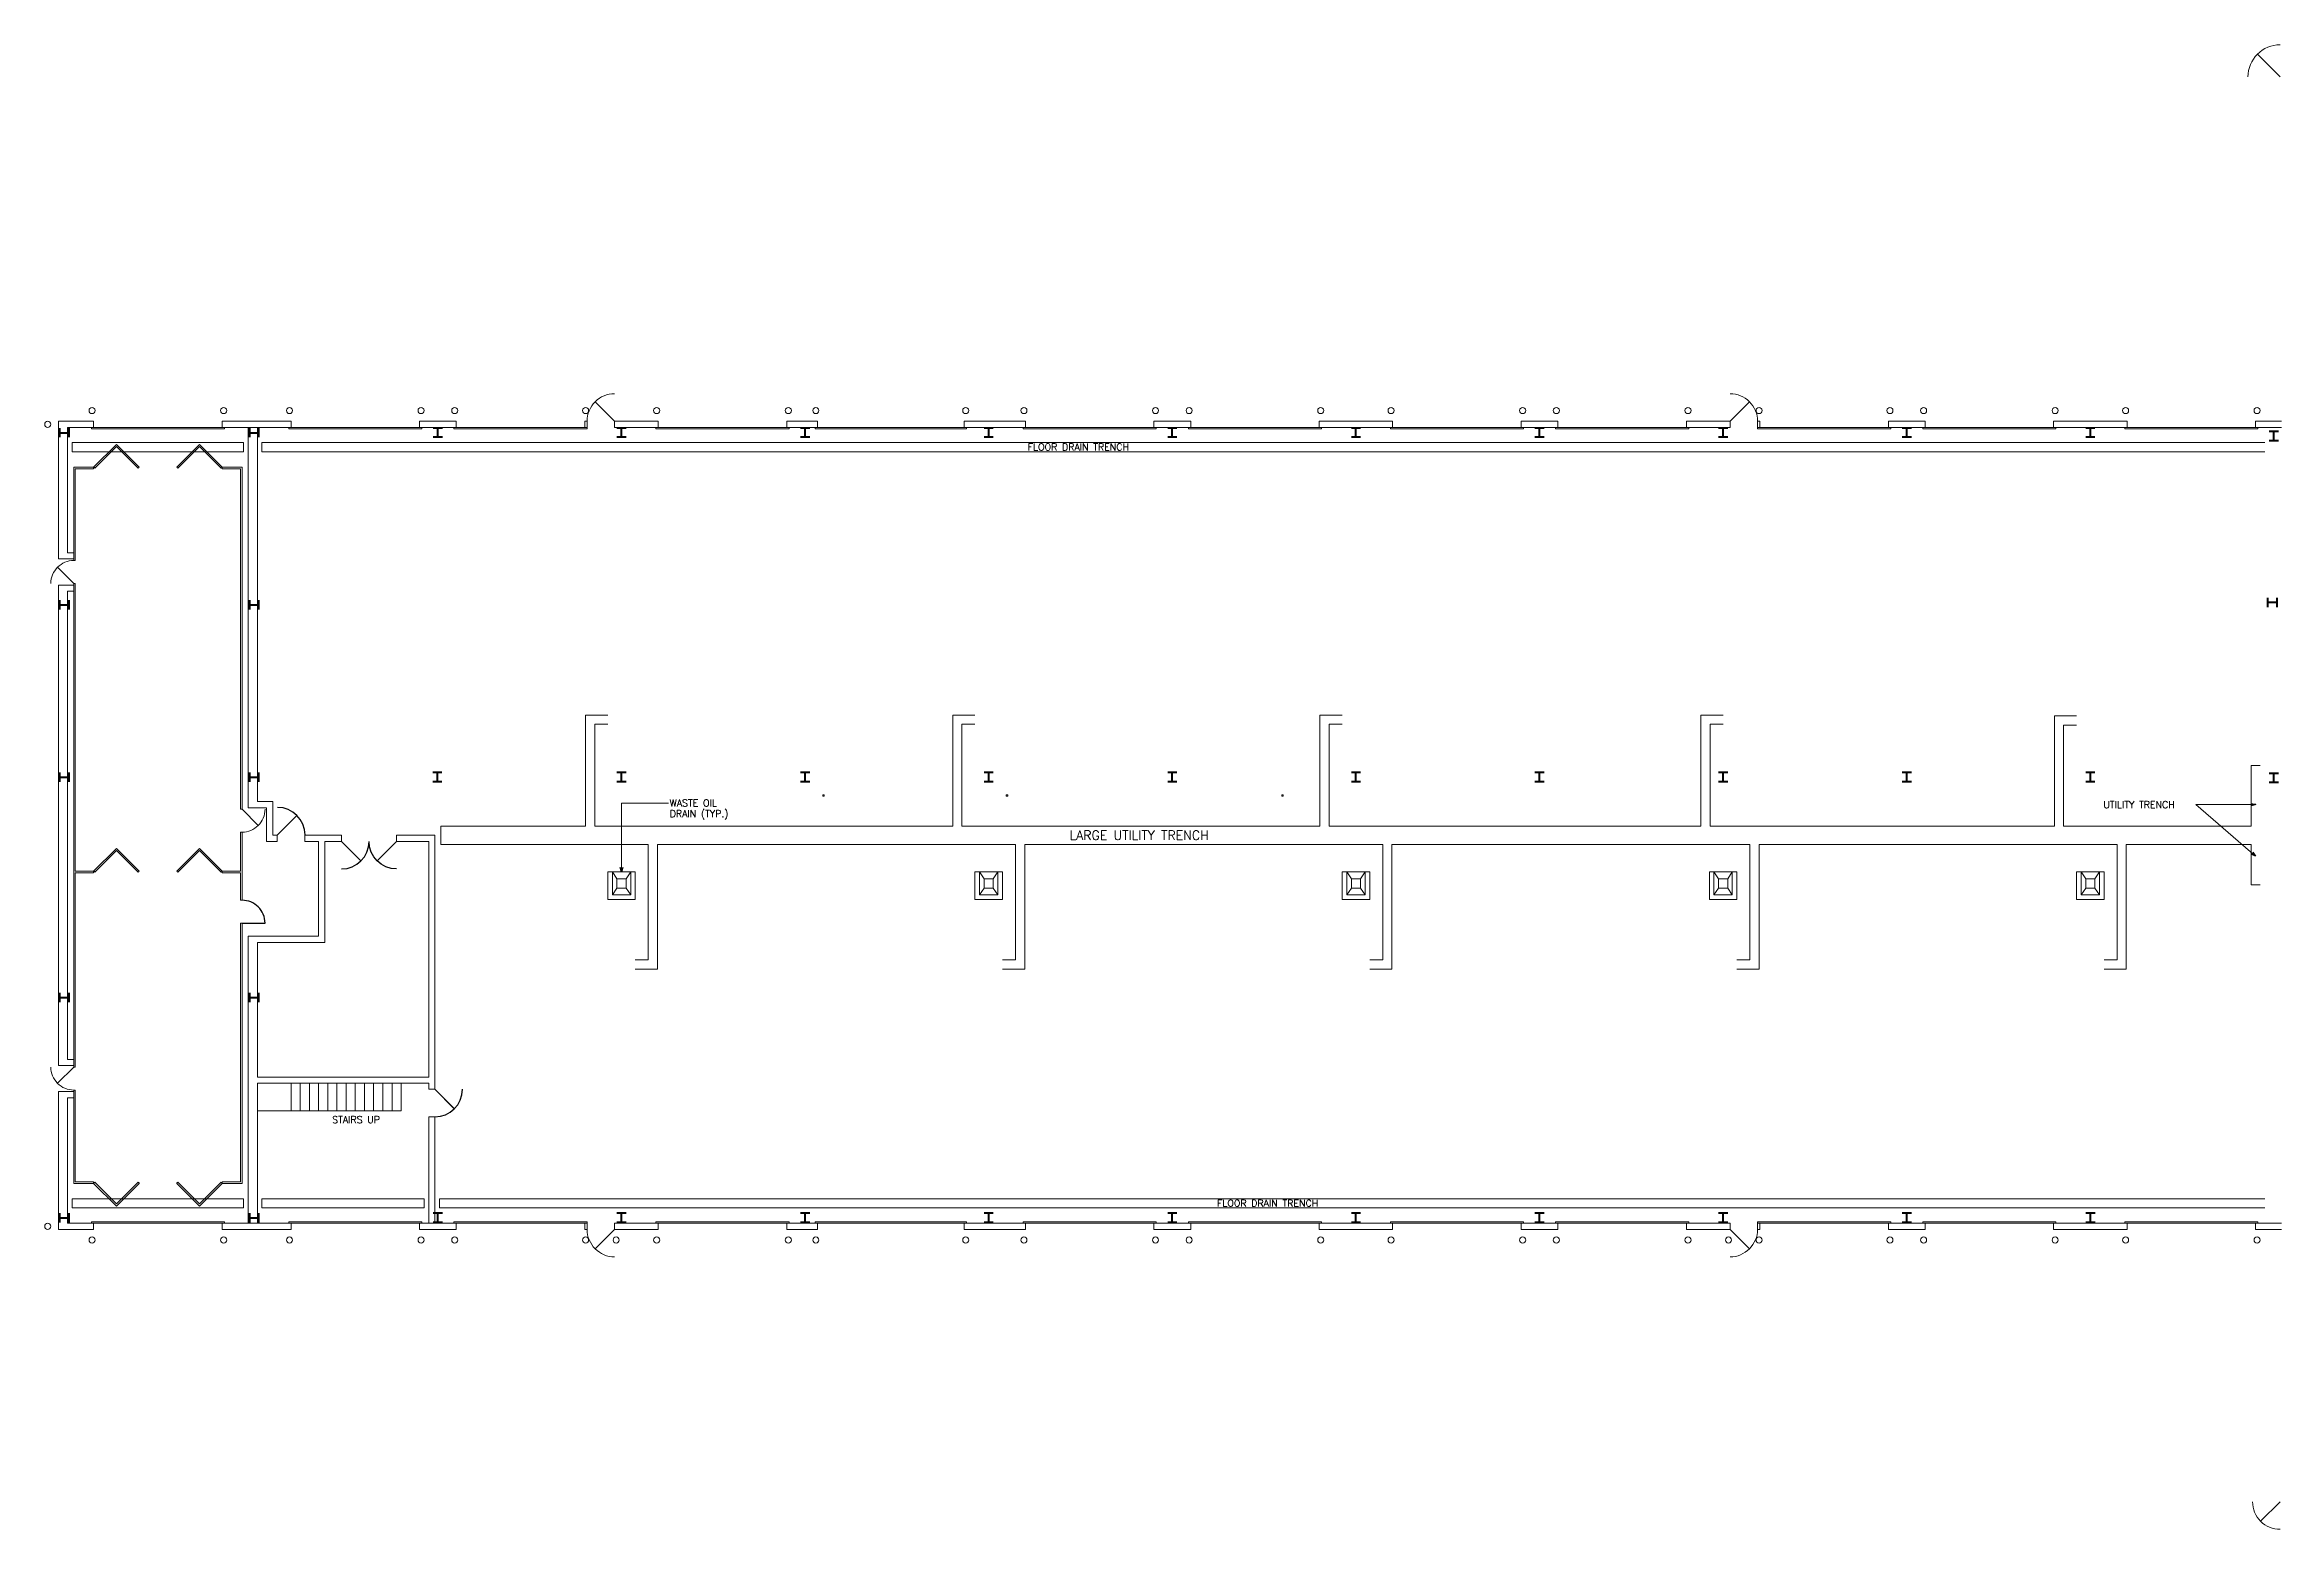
# Model space of a CAD drawing. Header units: inches. Extents: x -27 to 7514, y -484 to 2591.
# Drawn here: x -27 to 2894, y 591 to 2531 of the extents above; entities that cross this region are included whole.
import ezdxf
from ezdxf.enums import TextEntityAlignment as Align

# ---------------------------------------------------------------- set-up
doc = ezdxf.new("R2010")
doc.units = ezdxf.units.IN
doc.header["$MEASUREMENT"] = 0
for name, color, linetype, lineweight in [('A-Col', 6, 'Continuous', 40), ('A-Ext-Wall', 70, 'Continuous', 20), ('A-VertP', 12, 'Continuous', 20), ('I-CWall', 110, 'Continuous', 20), ('I-Dor', 210, 'Continuous', 30)]:
    doc.layers.add(name, color=color, linetype=linetype, lineweight=lineweight)
doc.styles.add('BGE', font='simplex.shx')
doc.styles.add('rbc_fleet-so_Arch$0$BGE', font='simplex.shx')
doc.dimstyles.new('Aec_Arch_1', dxfattribs={"dimtxt": 9, "dimasz": 6, "dimexe": 6, "dimexo": 6, "dimgap": 4, "dimtad": 1, "dimdec": 5, "dimrnd": 0.5, "dimzin": 3, "dimdsep": 46, "dimlunit": 4, "dimtxsty": 'BGE', "dimblk": 'OPEN30', "dimcen": 0.125, "dimdle": 6, "dimclrd": 256, "dimclre": 256, "dimclrt": 256, "dimadec": 3, "dimazin": 0, "dimtfac": 0.75, "dimtdec": 5, "dimtix": 1, "dimtmove": 0, "dimatfit": 3, "dimldrblk": 'OPEN30', "dimfxl": 1, "dimtolj": 1, "dimtzin": 3, "dimlwd": -1, "dimlwe": -1, "dimarcsym": 0})

# ---------------------------------------------------------------- blocks, each defined once
blk = doc.blocks.new('1W')
at = {"linetype": 'Continuous'}
for p, q in [((0.42, 0.42), (-0.42, 0.42)), ((0, 0.42), (0, -0.42)), ((0.42, -0.42), (-0.42, -0.42))]:
    blk.add_line(p, q, dxfattribs=at)
blk = doc.blocks.new('DOOR36')
at = {"linetype": 'Continuous'}
blk.add_line((0, 0), (2.12, 2.12), dxfattribs=at)
blk.add_arc((0, 0), 3, 360, 90, dxfattribs=at)
blk = doc.blocks.new('_Open30')
at = {"color": 0, "lineweight": -2}
for p, q in [((-1, 0.27), (0, 0)), ((0, 0), (-1, -0.27)), ((0, 0), (-1, 0))]:
    blk.add_line(p, q, dxfattribs=at)

msp = doc.modelspace()

# ---------------------------------------------------------------- linework, layer by layer
at = {"layer": 'A-Col'}
for points in [[(-6.9, 2017.5), (-6.9, 2029.5)], [(-6.9, 2023.5), (5.1, 2023.5)], [(5.1, 2017.5), (5.1, 2029.5)], [(241.1, 2017.5), (241.1, 2029.5)], [(241.1, 2023.5), (253.1, 2023.5)], [(253.1, 2017.5), (253.1, 2029.5)], [(493.1, 2029.5), (481.1, 2029.5)], [(493.1, 2017.5), (481.1, 2017.5)], [(487.1, 2017.5), (487.1, 2029.5)], [(733.1, 2029.5), (721.1, 2029.5)], [(733.1, 2017.5), (721.1, 2017.5)], [(727.1, 2017.5), (727.1, 2029.5)], [(973.1, 2029.5), (961.1, 2029.5)], [(973.1, 2017.5), (961.1, 2017.5)], [(967.1, 2017.5), (967.1, 2029.5)], [(1213.1, 2029.5), (1201.1, 2029.5)], [(1213.1, 2017.5), (1201.1, 2017.5)], [(1207.1, 2017.5), (1207.1, 2029.5)], [(1453.1, 2029.5), (1441.1, 2029.5)], [(1453.1, 2017.5), (1441.1, 2017.5)], [(1447.1, 2017.5), (1447.1, 2029.5)], [(1693.1, 2029.5), (1681.1, 2029.5)], [(1693.1, 2017.5), (1681.1, 2017.5)], [(1687.1, 2017.5), (1687.1, 2029.5)], [(1933.1, 2029.5), (1921.1, 2029.5)], [(1933.1, 2017.5), (1921.1, 2017.5)], [(1927.1, 2017.5), (1927.1, 2029.5)], [(2173.1, 2029.5), (2161.1, 2029.5)], [(2173.1, 2017.5), (2161.1, 2017.5)], [(2167.1, 2017.5), (2167.1, 2029.5)], [(2413.1, 2029.5), (2401.1, 2029.5)], [(2413.1, 2017.5), (2401.1, 2017.5)], [(2407.1, 2017.5), (2407.1, 2029.5)], [(2653.1, 2029.5), (2641.1, 2029.5)], [(2653.1, 2017.5), (2641.1, 2017.5)], [(2647.1, 2017.5), (2647.1, 2029.5)], [(-6.9, 1792.5), (-6.9, 1804.5)], [(-6.9, 1798.5), (5.1, 1798.5)], [(5.1, 1792.5), (5.1, 1804.5)], [(241.1, 1792.5), (241.1, 1804.5)], [(241.1, 1798.5), (253.1, 1798.5)], [(253.1, 1792.5), (253.1, 1804.5)], [(-6.9, 1567.5), (-6.9, 1579.5)], [(5.1, 1567.5), (5.1, 1579.5)], [(241.1, 1567.5), (241.1, 1579.5)], [(253.1, 1567.5), (253.1, 1579.5)], [(492.4, 1579.4), (480.4, 1579.4)], [(486.4, 1567.4), (486.4, 1579.4)], [(733.1, 1579.5), (721.1, 1579.5)], [(727.1, 1567.5), (727.1, 1579.5)], [(973.1, 1579.5), (961.1, 1579.5)], [(967.1, 1567.5), (967.1, 1579.5)], [(1213.1, 1579.5), (1201.1, 1579.5)], [(1207.1, 1567.5), (1207.1, 1579.5)], [(1453.1, 1579.5), (1441.1, 1579.5)], [(1447.1, 1567.5), (1447.1, 1579.5)], [(1693.1, 1579.5), (1681.1, 1579.5)], [(1687.1, 1567.5), (1687.1, 1579.5)], [(1933.1, 1579.5), (1921.1, 1579.5)], [(1927.1, 1567.5), (1927.1, 1579.5)], [(2173.1, 1579.5), (2161.1, 1579.5)], [(2167.1, 1567.5), (2167.1, 1579.5)], [(2413.1, 1579.5), (2401.1, 1579.5)], [(2407.1, 1567.5), (2407.1, 1579.5)], [(2653.1, 1579.5), (2641.1, 1579.5)], [(2647.1, 1567.5), (2647.1, 1579.5)], [(-6.9, 1573.5), (5.1, 1573.5)], [(241.1, 1573.5), (253.1, 1573.5)], [(492.4, 1567.4), (480.4, 1567.4)], [(733.1, 1567.5), (721.1, 1567.5)], [(973.1, 1567.5), (961.1, 1567.5)], [(1213.1, 1567.5), (1201.1, 1567.5)], [(1453.1, 1567.5), (1441.1, 1567.5)], [(1693.1, 1567.5), (1681.1, 1567.5)], [(1933.1, 1567.5), (1921.1, 1567.5)], [(2173.1, 1567.5), (2161.1, 1567.5)], [(2413.1, 1567.5), (2401.1, 1567.5)], [(2653.1, 1567.5), (2641.1, 1567.5)], [(-6.9, 1279.5), (-6.9, 1291.5)], [(-6.9, 1285.5), (5.1, 1285.5)], [(5.1, 1279.5), (5.1, 1291.5)], [(241.1, 1279.5), (241.1, 1291.5)], [(241.1, 1285.5), (253.1, 1285.5)], [(253.1, 1279.5), (253.1, 1291.5)], [(-6.9, 991.5), (-6.9, 1003.5)], [(-6.9, 997.5), (5.1, 997.5)], [(5.1, 991.5), (5.1, 1003.5)], [(241.1, 991.5), (241.1, 1003.5)], [(241.1, 997.5), (253.1, 997.5)], [(253.1, 991.5), (253.1, 1003.5)], [(493.1, 1003.5), (481.1, 1003.5)], [(487.1, 991.5), (487.1, 1003.5)], [(733.1, 1003.5), (721.1, 1003.5)], [(727.1, 991.5), (727.1, 1003.5)], [(973.1, 1003.5), (961.1, 1003.5)], [(967.1, 991.5), (967.1, 1003.5)], [(1213.1, 1003.5), (1201.1, 1003.5)], [(1207.1, 991.5), (1207.1, 1003.5)], [(1453.1, 1003.5), (1441.1, 1003.5)], [(1447.1, 991.5), (1447.1, 1003.5)], [(1693.1, 1003.5), (1681.1, 1003.5)], [(1687.1, 991.5), (1687.1, 1003.5)], [(1933.1, 1003.5), (1921.1, 1003.5)], [(1927.1, 991.5), (1927.1, 1003.5)], [(2173.1, 1003.5), (2161.1, 1003.5)], [(2167.1, 991.5), (2167.1, 1003.5)], [(2413.1, 1003.5), (2401.1, 1003.5)], [(2407.1, 991.5), (2407.1, 1003.5)], [(2653.3, 1003.5), (2641.3, 1003.5)], [(2647.3, 991.5), (2647.3, 1003.5)], [(493.1, 991.5), (481.1, 991.5)], [(733.1, 991.5), (721.1, 991.5)], [(973.1, 991.5), (961.1, 991.5)], [(1213.1, 991.5), (1201.1, 991.5)], [(1453.1, 991.5), (1441.1, 991.5)], [(1693.1, 991.5), (1681.1, 991.5)], [(1933.1, 991.5), (1921.1, 991.5)], [(2173.1, 991.5), (2161.1, 991.5)], [(2413.1, 991.5), (2401.1, 991.5)], [(2653.3, 991.5), (2641.3, 991.5)]]:
    msp.add_lwpolyline(points, dxfattribs=at)
at = {"layer": 'A-Ext-Wall'}
for points in [[(2895.1, 2530.5, 0.414214), (2853.1, 2488.5)], [(718.1, 2074.5, 0.414214), (682.1, 2038.5)], [(2212.1, 2038.5, 0.414214), (2176.1, 2074.5)], [(682.1, 982.5, 0.414214), (718.1, 946.5)], [(2176.1, 946.5, 0.414214), (2212.1, 982.5)]]:
    msp.add_lwpolyline(points, format="xyb", dxfattribs=at)
for points in [[(2895.1, 2488.5), (2865.4, 2518.2)], [(718.1, 2038.5), (692.6, 2064)], [(2176.1, 2038.5), (2201.6, 2064)], [(-8.9, 2038.5), (-8.9, 1858.5)], [(-8.9, 2038.5), (37.1, 2038.5)], [(3.1, 2030.5), (3.1, 1866.5)], [(3.1, 2030.5), (37.1, 2030.5)], [(37.1, 2038.5), (37.1, 2030.5)], [(205.1, 2038.5), (295.1, 2038.5)], [(205.1, 2038.5), (205.1, 2030.5)], [(205.1, 2030.5), (295.1, 2030.5)], [(295.1, 2038.5), (295.1, 2030.5)], [(463.1, 2038.5), (511.1, 2038.5)], [(463.1, 2038.5), (463.1, 2030.5)], [(463.1, 2030.5), (511.1, 2030.5)], [(511.1, 2038.5), (511.1, 2030.5)], [(679.1, 2038.5), (682.1, 2038.5)], [(679.1, 2038.5), (679.1, 2030.5)], [(679.1, 2030.5), (682.1, 2030.5)], [(682.1, 2030.5), (682.1, 2038.5)], [(718.1, 2030.5), (718.1, 2038.5)], [(718.1, 2038.5), (775.1, 2038.5)], [(718.1, 2030.5), (775.1, 2030.5)], [(775.1, 2038.5), (775.1, 2030.5)], [(943.1, 2038.5), (983.1, 2038.5)], [(943.1, 2038.5), (943.1, 2030.5)], [(943.1, 2030.5), (983.1, 2030.5)], [(983.1, 2038.5), (983.1, 2030.5)], [(1175.1, 2038.5), (1255.1, 2038.5)], [(1175.1, 2038.5), (1175.1, 2030.5)], [(1175.1, 2030.5), (1255.1, 2030.5)], [(1255.1, 2038.5), (1255.1, 2030.5)], [(1423.1, 2038.5), (1471.1, 2038.5)], [(1423.1, 2038.5), (1423.1, 2030.5)], [(1423.1, 2030.5), (1471.1, 2030.5)], [(1471.1, 2038.5), (1471.1, 2030.5)], [(1639.1, 2038.5), (1735.1, 2038.5)], [(1639.1, 2038.5), (1639.1, 2030.5)], [(1639.1, 2030.5), (1735.1, 2030.5)], [(1735.1, 2038.5), (1735.1, 2030.5)], [(1903.1, 2038.5), (1951.1, 2038.5)], [(1903.1, 2038.5), (1903.1, 2030.5)], [(1903.1, 2030.5), (1951.1, 2030.5)], [(1951.1, 2038.5), (1951.1, 2030.5)], [(2119.1, 2038.5), (2176.1, 2038.5)], [(2119.1, 2038.5), (2119.1, 2030.5)], [(2119.1, 2030.5), (2176.1, 2030.5)], [(2176.1, 2038.5), (2176.1, 2030.5)], [(2212.1, 2038.5), (2215.1, 2038.5)], [(2212.1, 2038.5), (2212.1, 2030.5)], [(2212.1, 2030.5), (2215.1, 2030.5)], [(2215.1, 2038.5), (2215.1, 2030.5)], [(2383.1, 2038.5), (2431.1, 2038.5)], [(2383.1, 2038.5), (2383.1, 2030.5)], [(2383.1, 2030.5), (2431.1, 2030.5)], [(2431.1, 2038.5), (2431.1, 2030.5)], [(2599.1, 2038.5), (2695.1, 2038.5)], [(2599.1, 2038.5), (2599.1, 2030.5)], [(2599.1, 2030.5), (2695.1, 2030.5)], [(2695.1, 2038.5), (2695.1, 2030.5)], [(2863.1, 2038.5), (2897, 2038.5)], [(2863.1, 2038.5), (2863.1, 2030.5)], [(2863.1, 2030.5), (2897, 2030.5)], [(9.1, 2010.5), (9.1, 1998.5)], [(9.1, 2010.5), (233.1, 2010.5)], [(9.1, 1998.5), (233.1, 1998.5)], [(233.1, 2010.5), (233.1, 1998.5)], [(257.1, 2010.5), (2875.1, 2010.5)], [(257.1, 2010.5), (257.1, 1998.5)], [(257.1, 1998.5), (2875.1, 1998.5)], [(-8.9, 1858.5), (11.1, 1858.5)], [(3.1, 1866.5), (11.1, 1866.5)], [(11.1, 1858.5), (11.1, 1866.5)], [(-8.9, 1824.5), (-8.9, 1196.5)], [(-8.9, 1824.5), (11.1, 1824.5)], [(3.1, 1816.5), (11.1, 1816.5)], [(3.1, 1816.5), (3.1, 1204.5)], [(11.1, 1816.5), (11.1, 1824.5)], [(680.1, 1654.5), (709.1, 1654.5)], [(680.1, 1654.5), (680.1, 1509.5)], [(692.1, 1642.5), (709.1, 1642.5)], [(692.1, 1642.5), (692.1, 1509.5)], [(1160.1, 1654.5), (1160.1, 1509.5)], [(1160.1, 1654.5), (1189.1, 1654.5)], [(1172.1, 1642.5), (1172.1, 1509.5)], [(1172.1, 1642.5), (1189.1, 1642.5)], [(1640.1, 1654.5), (1640.1, 1509.5)], [(1640.1, 1654.5), (1669.1, 1654.5)], [(1652.1, 1642.5), (1652.1, 1509.5)], [(1652.1, 1642.5), (1669.1, 1642.5)], [(2138.1, 1654.5), (2138.1, 1509.5)], [(2138.1, 1654.5), (2167.1, 1654.5)], [(2150.1, 1642.5), (2150.1, 1509.5)], [(2150.1, 1642.5), (2167.1, 1642.5)], [(2600.1, 1653.5), (2600.1, 1509.5)], [(2600.1, 1653.5), (2629.1, 1653.5)], [(2612.1, 1641.5), (2612.1, 1509.5)], [(2612.1, 1641.5), (2629.1, 1641.5)], [(2857.1, 1588.5), (2857.1, 1509.5)], [(2857.1, 1588.5), (2869.1, 1588.5)], [(1590.1, 1550.5), (1590.1, 1548.5)], [(1590.1, 1550.5), (1592.1, 1550.5)], [(1590.1, 1548.5), (1592.1, 1548.5)], [(1592.1, 1550.5), (1592.1, 1548.5)], [(491.1, 1509.5), (680.1, 1509.5)], [(491.1, 1509.5), (491.1, 1485.5)], [(692.1, 1509.5), (1160.1, 1509.5)], [(1172.1, 1509.5), (1640.1, 1509.5)], [(1652.1, 1509.5), (2138.1, 1509.5)], [(2150.1, 1509.5), (2600.1, 1509.5)], [(2612.1, 1509.5), (2857.1, 1509.5)], [(491.1, 1485.5), (762.1, 1485.5)], [(762.1, 1485.5), (762.1, 1334.5)], [(774.1, 1485.5), (1242.1, 1485.5)], [(774.1, 1485.5), (774.1, 1322.5)], [(1242.1, 1485.5), (1242.1, 1334.5)], [(1254.1, 1485.5), (1722.1, 1485.5)], [(1254.1, 1485.5), (1254.1, 1322.5)], [(1722.1, 1485.5), (1722.1, 1334.5)], [(1734.1, 1485.5), (2202.1, 1485.5)], [(1734.1, 1485.5), (1734.1, 1322.5)], [(2202.1, 1485.5), (2202.1, 1334.5)], [(2214.1, 1485.5), (2682.1, 1485.5)], [(2214.1, 1485.5), (2214.1, 1322.5)], [(2682.1, 1485.5), (2682.1, 1334.5)], [(2694.1, 1485.5), (2857.1, 1485.5)], [(2694.1, 1485.5), (2694.1, 1322.5)], [(2857.1, 1485.5), (2857.1, 1432.5)], [(709.1, 1449.5), (709.1, 1413.5)], [(709.1, 1449.5), (745.1, 1449.5)], [(721.1, 1440.5), (715.1, 1449.5)], [(715.1, 1449.5), (715.1, 1419.5)], [(721.1, 1440.5), (721.1, 1428.5)], [(721.1, 1440.5), (733.1, 1440.5)], [(733.1, 1440.5), (739.1, 1449.5)], [(733.1, 1440.5), (733.1, 1428.5)], [(739.1, 1449.5), (739.1, 1419.5)], [(745.1, 1449.5), (745.1, 1413.5)], [(1189.1, 1449.5), (1189.1, 1413.5)], [(1189.1, 1449.5), (1225.1, 1449.5)], [(1201.1, 1440.5), (1195.1, 1449.5)], [(1195.1, 1449.5), (1195.1, 1419.5)], [(1201.1, 1440.5), (1201.1, 1428.5)], [(1201.1, 1440.5), (1213.1, 1440.5)], [(1213.1, 1440.5), (1219.1, 1449.5)], [(1213.1, 1440.5), (1213.1, 1428.5)], [(1219.1, 1449.5), (1219.1, 1419.5)], [(1225.1, 1449.5), (1225.1, 1413.5)], [(1669.1, 1449.5), (1669.1, 1413.5)], [(1669.1, 1449.5), (1705.1, 1449.5)], [(1681.1, 1440.5), (1675.1, 1449.5)], [(1675.1, 1449.5), (1675.1, 1419.5)], [(1681.1, 1440.5), (1681.1, 1428.5)], [(1681.1, 1440.5), (1693.1, 1440.5)], [(1693.1, 1440.5), (1699.1, 1449.5)], [(1693.1, 1440.5), (1693.1, 1428.5)], [(1699.1, 1449.5), (1699.1, 1419.5)], [(1705.1, 1449.5), (1705.1, 1413.5)], [(2149.1, 1449.5), (2149.1, 1413.5)], [(2149.1, 1449.5), (2185.1, 1449.5)], [(2161.1, 1440.5), (2155.1, 1449.5)], [(2155.1, 1449.5), (2155.1, 1419.5)], [(2161.1, 1440.5), (2161.1, 1428.5)], [(2161.1, 1440.5), (2173.1, 1440.5)], [(2173.1, 1440.5), (2179.1, 1449.5)], [(2173.1, 1440.5), (2173.1, 1428.5)], [(2179.1, 1449.5), (2179.1, 1419.5)], [(2185.1, 1449.5), (2185.1, 1413.5)], [(2629.1, 1449.5), (2629.1, 1413.5)], [(2629.1, 1449.5), (2665.1, 1449.5)], [(2641.1, 1440.5), (2635.1, 1449.5)], [(2635.1, 1449.5), (2635.1, 1419.5)], [(2641.1, 1440.5), (2641.1, 1428.5)], [(2641.1, 1440.5), (2653.1, 1440.5)], [(2653.1, 1440.5), (2659.1, 1449.5)], [(2653.1, 1440.5), (2653.1, 1428.5)], [(2659.1, 1449.5), (2659.1, 1419.5)], [(2665.1, 1449.5), (2665.1, 1413.5)], [(2857.1, 1432.5), (2869.1, 1432.5)], [(709.1, 1413.5), (745.1, 1413.5)], [(721.1, 1428.5), (715.1, 1419.5)], [(715.1, 1419.5), (739.1, 1419.5)], [(721.1, 1428.5), (733.1, 1428.5)], [(733.1, 1428.5), (739.1, 1419.5)], [(1189.1, 1413.5), (1225.1, 1413.5)], [(1201.1, 1428.5), (1195.1, 1419.5)], [(1195.1, 1419.5), (1219.1, 1419.5)], [(1201.1, 1428.5), (1213.1, 1428.5)], [(1213.1, 1428.5), (1219.1, 1419.5)], [(1669.1, 1413.5), (1705.1, 1413.5)], [(1681.1, 1428.5), (1675.1, 1419.5)], [(1675.1, 1419.5), (1699.1, 1419.5)], [(1681.1, 1428.5), (1693.1, 1428.5)], [(1693.1, 1428.5), (1699.1, 1419.5)], [(2149.1, 1413.5), (2185.1, 1413.5)], [(2161.1, 1428.5), (2155.1, 1419.5)], [(2155.1, 1419.5), (2179.1, 1419.5)], [(2161.1, 1428.5), (2173.1, 1428.5)], [(2173.1, 1428.5), (2179.1, 1419.5)], [(2629.1, 1413.5), (2665.1, 1413.5)], [(2641.1, 1428.5), (2635.1, 1419.5)], [(2635.1, 1419.5), (2659.1, 1419.5)], [(2641.1, 1428.5), (2653.1, 1428.5)], [(2653.1, 1428.5), (2659.1, 1419.5)], [(745.1, 1334.5), (762.1, 1334.5)], [(745.1, 1322.5), (774.1, 1322.5)], [(1225.1, 1334.5), (1242.1, 1334.5)], [(1225.1, 1322.5), (1254.1, 1322.5)], [(1705.1, 1334.5), (1722.1, 1334.5)], [(1705.1, 1322.5), (1734.1, 1322.5)], [(2185.1, 1334.5), (2202.1, 1334.5)], [(2185.1, 1322.5), (2214.1, 1322.5)], [(2665.1, 1334.5), (2682.1, 1334.5)], [(2665.1, 1322.5), (2694.1, 1322.5)], [(3.1, 1204.5), (11.1, 1204.5)], [(11.1, 1196.5), (11.1, 1204.5)], [(-8.9, 1196.5), (11.1, 1196.5)], [(-8.9, 1162.5), (-8.9, 982.5)], [(-8.9, 1162.5), (11.1, 1162.5)], [(3.1, 1154.5), (11.1, 1154.5)], [(3.1, 1154.5), (3.1, 990.5)], [(11.1, 1154.5), (11.1, 1162.5)], [(9.1, 1022.5), (233.1, 1022.5)], [(9.1, 1022.5), (9.1, 1010.5)], [(233.1, 1022.5), (233.1, 1010.5)], [(257.1, 1022.5), (469.1, 1022.5)], [(257.1, 1022.5), (257.1, 1010.5)], [(469.1, 1022.5), (469.1, 1010.5)], [(489.1, 1022.5), (2875.1, 1022.5)], [(489.1, 1022.5), (489.1, 1010.5)], [(9.1, 1010.5), (233.1, 1010.5)], [(257.1, 1010.5), (469.1, 1010.5)], [(489.1, 1010.5), (2875.1, 1010.5)], [(-8.9, 982.5), (37.1, 982.5)], [(3.1, 990.5), (37.1, 990.5)], [(37.1, 990.5), (37.1, 982.5)], [(205.1, 990.5), (295.1, 990.5)], [(205.1, 990.5), (205.1, 982.5)], [(205.1, 982.5), (295.1, 982.5)], [(295.1, 990.5), (295.1, 982.5)], [(463.1, 990.5), (511.1, 990.5)], [(463.1, 990.5), (463.1, 982.5)], [(463.1, 982.5), (511.1, 982.5)], [(511.1, 990.5), (511.1, 982.5)], [(679.1, 990.5), (682.1, 990.5)], [(679.1, 990.5), (679.1, 982.5)], [(679.1, 982.5), (682.1, 982.5)], [(682.1, 990.5), (682.1, 982.5)], [(718.1, 982.5), (692.6, 957.1)], [(718.1, 990.5), (775.1, 990.5)], [(718.1, 990.5), (718.1, 982.5)], [(718.1, 982.5), (775.1, 982.5)], [(775.1, 990.5), (775.1, 982.5)], [(943.1, 990.5), (983.1, 990.5)], [(943.1, 990.5), (943.1, 982.5)], [(943.1, 982.5), (983.1, 982.5)], [(983.1, 990.5), (983.1, 982.5)], [(1175.1, 990.5), (1255.1, 990.5)], [(1175.1, 990.5), (1175.1, 982.5)], [(1175.1, 982.5), (1255.1, 982.5)], [(1255.1, 990.5), (1255.1, 982.5)], [(1423.1, 990.5), (1471.1, 990.5)], [(1423.1, 990.5), (1423.1, 982.5)], [(1423.1, 982.5), (1471.1, 982.5)], [(1471.1, 990.5), (1471.1, 982.5)], [(1639.1, 990.5), (1735.1, 990.5)], [(1639.1, 990.5), (1639.1, 982.5)], [(1639.1, 982.5), (1735.1, 982.5)], [(1735.1, 990.5), (1735.1, 982.5)], [(1903.1, 990.5), (1951.1, 990.5)], [(1903.1, 990.5), (1903.1, 982.5)], [(1903.1, 982.5), (1951.1, 982.5)], [(1951.1, 990.5), (1951.1, 982.5)], [(2119.1, 990.5), (2176.1, 990.5)], [(2119.1, 990.5), (2119.1, 982.5)], [(2119.1, 982.5), (2176.1, 982.5)], [(2176.1, 990.5), (2176.1, 982.5)], [(2176.1, 982.5), (2201.6, 957.1)], [(2212.1, 990.5), (2215.1, 990.5)], [(2212.1, 990.5), (2212.1, 982.5)], [(2212.1, 982.5), (2215.1, 982.5)], [(2215.1, 990.5), (2215.1, 982.5)], [(2383.1, 990.5), (2431.1, 990.5)], [(2383.1, 990.5), (2383.1, 982.5)], [(2383.1, 982.5), (2431.1, 982.5)], [(2431.1, 990.5), (2431.1, 982.5)], [(2599.1, 990.5), (2695.1, 990.5)], [(2599.1, 990.5), (2599.1, 982.5)], [(2599.1, 982.5), (2695.1, 982.5)], [(2695.1, 990.5), (2695.1, 982.5)], [(2863.1, 990.5), (2897, 990.5)], [(2863.1, 990.5), (2863.1, 982.5)], [(2863.1, 982.5), (2897, 982.5)]]:
    msp.add_lwpolyline(points, dxfattribs=at)
for points in [[(34.1, 2028.5), (208.1, 2028.5), (208.1, 2030.5), (34.1, 2030.5)], [(292.1, 2028.5), (466.1, 2028.5), (466.1, 2030.5), (292.1, 2030.5)], [(508.1, 2028.5), (682.1, 2028.5), (682.1, 2030.5), (508.1, 2030.5)], [(772.1, 2028.5), (946.1, 2028.5), (946.1, 2030.5), (772.1, 2030.5)], [(980.1, 2028.5), (1178.1, 2028.5), (1178.1, 2030.5), (980.1, 2030.5)], [(1252.1, 2028.5), (1426.1, 2028.5), (1426.1, 2030.5), (1252.1, 2030.5)], [(1468.1, 2028.5), (1642.1, 2028.5), (1642.1, 2030.5), (1468.1, 2030.5)], [(1732.1, 2028.5), (1906.1, 2028.5), (1906.1, 2030.5), (1732.1, 2030.5)], [(1948.1, 2028.5), (2122.1, 2028.5), (2122.1, 2030.5), (1948.1, 2030.5)], [(2212.1, 2028.5), (2386.1, 2028.5), (2386.1, 2030.5), (2212.1, 2030.5)], [(2428.1, 2028.5), (2602.1, 2028.5), (2602.1, 2030.5), (2428.1, 2030.5)], [(2692.1, 2028.5), (2866.1, 2028.5), (2866.1, 2030.5), (2692.1, 2030.5)], [(990.1, 1550.5), (992.1, 1550.5), (992.1, 1548.5), (990.1, 1548.5)], [(1230.1, 1550.5), (1232.1, 1550.5), (1232.1, 1548.5), (1230.1, 1548.5)], [(34.1, 990.5), (208.1, 990.5), (208.1, 992.5), (34.1, 992.5)], [(292.1, 990.5), (466.1, 990.5), (466.1, 992.5), (292.1, 992.5)], [(508.1, 990.5), (682.1, 990.5), (682.1, 992.5), (508.1, 992.5)], [(772.1, 990.5), (946.1, 990.5), (946.1, 992.5), (772.1, 992.5)], [(980.1, 990.5), (1178.1, 990.5), (1178.1, 992.5), (980.1, 992.5)], [(1252.1, 990.5), (1426.1, 990.5), (1426.1, 992.5), (1252.1, 992.5)], [(1468.1, 990.5), (1642.1, 990.5), (1642.1, 992.5), (1468.1, 992.5)], [(1732.1, 990.5), (1906.1, 990.5), (1906.1, 992.5), (1732.1, 992.5)], [(1948.1, 990.5), (2122.1, 990.5), (2122.1, 992.5), (1948.1, 992.5)], [(2212.1, 990.5), (2386.1, 990.5), (2386.1, 992.5), (2212.1, 992.5)], [(2428.1, 990.5), (2602.1, 990.5), (2602.1, 992.5), (2428.1, 992.5)], [(2692.1, 990.5), (2866.1, 990.5), (2866.1, 992.5), (2692.1, 992.5)]]:
    msp.add_lwpolyline(points, close=True, dxfattribs=at)
for centre in [(35.1, 2052.5), (207.1, 2052.5), (293.1, 2052.5), (465.1, 2052.5), (509.1, 2052.5), (680.1, 2052.5), (773.1, 2052.5), (945.1, 2052.5), (981.1, 2052.5), (1177.1, 2052.5), (1253.1, 2052.5), (1425.1, 2052.5), (1469.1, 2052.5), (1641.1, 2052.5), (1733.1, 2052.5), (1905.1, 2052.5), (1949.1, 2052.5), (2121.1, 2052.5), (2214.1, 2052.5), (2385.1, 2052.5), (2429.1, 2052.5), (2601.1, 2052.5), (2693.1, 2052.5), (2865.1, 2052.5), (-22.9, 2034.5), (-22.9, 986.5), (35.1, 968.5), (207.1, 968.5), (293.1, 968.5), (465.1, 968.5), (509.1, 968.5), (680.1, 968.5), (720.1, 968.5), (773.1, 968.5), (945.1, 968.5), (981.1, 968.5), (1177.1, 968.5), (1253.1, 968.5), (1425.1, 968.5), (1469.1, 968.5), (1641.1, 968.5), (1733.1, 968.5), (1905.1, 968.5), (1949.1, 968.5), (2121.1, 968.5), (2174.1, 968.5), (2214.1, 968.5), (2385.1, 968.5), (2429.1, 968.5), (2601.1, 968.5), (2693.1, 968.5), (2865.1, 968.5)]:
    msp.add_circle(centre, 4, dxfattribs=at)
at = {"layer": 'A-VertP'}
for points in [[(295.1, 1173.5), (295.1, 1137.5)], [(307.1, 1173.5), (307.1, 1137.5)], [(319.1, 1173.5), (319.1, 1137.5)], [(331.1, 1173.5), (331.1, 1137.5)], [(343.1, 1173.5), (343.1, 1137.5)], [(355.1, 1173.5), (355.1, 1137.5)], [(367.1, 1173.5), (367.1, 1137.5)], [(379.1, 1173.5), (379.1, 1137.5)], [(391.1, 1173.5), (391.1, 1137.5)], [(403.1, 1173.5), (403.1, 1137.5)], [(415.1, 1173.5), (415.1, 1137.5)], [(427.1, 1173.5), (427.1, 1137.5)], [(439.1, 1173.5), (439.1, 1137.5)], [(251.1, 1137.5), (439.1, 1137.5)]]:
    msp.add_lwpolyline(points, dxfattribs=at)
at = {"layer": 'I-CWall'}
for points in [[(239.1, 2030.5), (239.1, 1533.5)], [(251.1, 2030.5), (251.1, 1541.5)], [(11.1, 1978.5), (37.1, 1978.5)], [(11.1, 1856.5), (11.1, 1978.5)], [(13.1, 1976.5), (37.1, 1976.5)], [(13.1, 1856.5), (13.1, 1976.5)], [(37.1, 1978.5), (37.1, 1976.5)], [(205.1, 1978.5), (205.1, 1976.5)], [(205.1, 1978.5), (231.1, 1978.5)], [(205.1, 1976.5), (229.1, 1976.5)], [(229.1, 1531.5), (229.1, 1976.5)], [(231.1, 1531.5), (231.1, 1978.5)], [(11.1, 1826.5), (-10.1, 1847.7)], [(11.1, 1856.5), (13.1, 1856.5)], [(11.1, 1826.5), (13.1, 1826.5)], [(11.1, 1194.5), (11.1, 1826.5)], [(13.1, 1450.5), (13.1, 1826.5)], [(229.1, 1531.5), (231.1, 1531.5)], [(252.3, 1510.3), (231.1, 1531.5)], [(239.1, 1533.5), (263.1, 1533.5)], [(251.1, 1541.5), (271.1, 1541.5)], [(263.1, 1533.5), (263.1, 1489.5)], [(271.1, 1541.5), (271.1, 1497.5)], [(229.1, 1501.5), (231.1, 1501.5)], [(229.1, 1450.5), (229.1, 1501.5)], [(231.1, 1412.5), (231.1, 1501.5)], [(271.1, 1497.5), (277.1, 1497.5)], [(277.1, 1497.5), (277.1, 1489.5)], [(313.1, 1497.5), (313.1, 1489.5)], [(313.1, 1497.5), (361.1, 1497.5)], [(361.1, 1497.5), (361.1, 1489.5)], [(433.1, 1497.5), (433.1, 1489.5)], [(433.1, 1497.5), (483.1, 1497.5)], [(483.1, 1497.5), (483.1, 1165.5)], [(263.1, 1489.5), (277.1, 1489.5)], [(313.1, 1489.5), (331.1, 1489.5)], [(331.1, 1489.5), (331.1, 1365.5)], [(339.1, 1489.5), (361.1, 1489.5)], [(339.1, 1489.5), (339.1, 1357.5)], [(433.1, 1489.5), (475.1, 1489.5)], [(475.1, 1489.5), (475.1, 1181.5)], [(13.1, 1450.5), (37.1, 1450.5)], [(13.1, 1448.5), (37.1, 1448.5)], [(13.1, 1194.5), (13.1, 1448.5)], [(37.1, 1448.5), (37.1, 1450.5)], [(205.1, 1450.5), (205.1, 1448.5)], [(205.1, 1450.5), (229.1, 1450.5)], [(205.1, 1448.5), (229.1, 1448.5)], [(229.1, 1412.5), (229.1, 1448.5)], [(229.1, 1412.5), (231.1, 1412.5)], [(229.1, 1382.5), (231.1, 1382.5)], [(229.1, 1044.5), (229.1, 1382.5)], [(231.1, 1042.5), (231.1, 1382.5)], [(239.1, 1365.5), (331.1, 1365.5)], [(239.1, 1365.5), (239.1, 990.5)], [(251.1, 1357.5), (251.1, 1181.5)], [(251.1, 1357.5), (339.1, 1357.5)], [(11.1, 1194.5), (-10.1, 1173.3)], [(11.1, 1194.5), (13.1, 1194.5)], [(251.1, 1181.5), (475.1, 1181.5)], [(251.1, 1173.5), (475.1, 1173.5)], [(251.1, 1173.5), (251.1, 990.5)], [(475.1, 1173.5), (475.1, 1165.5)], [(11.1, 1164.5), (13.1, 1164.5)], [(11.1, 1042.5), (11.1, 1164.5)], [(13.1, 1044.5), (13.1, 1164.5)], [(475.1, 1165.5), (483.1, 1165.5)], [(483.1, 1165.5), (508.6, 1140.1)], [(475.1, 1129.5), (483.1, 1129.5)], [(475.1, 1129.5), (475.1, 990.5)], [(483.1, 1129.5), (483.1, 990.5)], [(11.1, 1042.5), (37.1, 1042.5)], [(13.1, 1044.5), (37.1, 1044.5)], [(37.1, 1044.5), (37.1, 1042.5)], [(205.1, 1044.5), (205.1, 1042.5)], [(205.1, 1044.5), (229.1, 1044.5)], [(205.1, 1042.5), (231.1, 1042.5)]]:
    msp.add_lwpolyline(points, dxfattribs=at)
for points in [[(11.1, 1856.5, 0.414214), (-18.9, 1826.5)], [(231.1, 1501.5, 0.414214), (261.1, 1531.5)], [(-18.9, 1194.5, 0.414214), (11.1, 1164.5)]]:
    msp.add_lwpolyline(points, format="xyb", dxfattribs=at)
at = {"layer": 'I-Dor'}
for points in [[(66.8, 2008.2), (37.1, 1978.5)], [(66.8, 2005.4), (38.5, 1977.1)], [(66.8, 2008.2), (96.5, 1978.5)], [(66.8, 2005.4), (95.1, 1977.1)], [(175.4, 2008.2), (145.7, 1978.5)], [(175.4, 2005.4), (147.1, 1977.1)], [(175.4, 2008.2), (205.1, 1978.5)], [(175.4, 2005.4), (203.7, 1977.1)], [(38.5, 1977.1), (37.1, 1978.5)], [(95.1, 1977.1), (96.5, 1978.5)], [(147.1, 1977.1), (145.7, 1978.5)], [(203.7, 1977.1), (205.1, 1978.5)], [(66.8, 1480.2), (37.1, 1450.5)], [(66.8, 1477.4), (38.5, 1449.1)], [(66.8, 1480.2), (96.5, 1450.5)], [(66.8, 1477.4), (95.1, 1449.1)], [(175.4, 1480.2), (145.7, 1450.5)], [(175.4, 1477.4), (147.1, 1449.1)], [(175.4, 1480.2), (205.1, 1450.5)], [(175.4, 1477.4), (203.7, 1449.1)], [(38.5, 1449.1), (37.1, 1450.5)], [(95.1, 1449.1), (96.5, 1450.5)], [(145.7, 1450.5), (147.1, 1449.1)], [(203.7, 1449.1), (205.1, 1450.5)], [(231.3, 1382.7), (261.3, 1382.7)], [(37.1, 1042.5), (38.5, 1044)], [(37.1, 1042.5), (66.8, 1012.8)], [(38.5, 1044), (66.8, 1015.7)], [(95.1, 1044), (66.8, 1015.7)], [(96.5, 1042.5), (66.8, 1012.8)], [(95.1, 1044), (96.5, 1042.5)], [(145.7, 1042.5), (147.1, 1044)], [(145.7, 1042.5), (175.4, 1012.8)], [(147.1, 1044), (175.4, 1015.7)], [(203.7, 1044), (175.4, 1015.7)], [(205.1, 1042.5), (175.4, 1012.8)], [(203.7, 1044), (205.1, 1042.5)]]:
    msp.add_lwpolyline(points, dxfattribs=at)
msp.add_lwpolyline([(261.1, 1382.7, 0.416179), (231.1, 1412.5)], format="xyb", dxfattribs=at)

# ---------------------------------------------------------------- block references
at = {"layer": 'A-Col', "xscale": 14.40002235177976, "yscale": 14.40002235177976, "zscale": 12}
for p, rotation in [((2887.1, 2019.5), 180), ((2885.1, 1801.5), 270), ((2887.1, 1572.7), 180)]:
    msp.add_blockref('1W', p, dxfattribs=dict(at, rotation=rotation))
at = {"layer": 'A-Ext-Wall', "xscale": 12, "yscale": 12, "zscale": 12, "rotation": 180}
msp.add_blockref('DOOR36', (2895.1, 626.5), dxfattribs=at)
at = {"layer": 'I-Dor', "xscale": 12, "yscale": 12, "zscale": 12}
msp.add_blockref('DOOR36', (277.4, 1497.9), dxfattribs=at)
at = {"layer": 'I-Dor', "xscale": 12, "yscale": 12, "zscale": 12, "rotation": 270}
for p in [(361.1, 1489.5), (483.1, 1165.5)]:
    msp.add_blockref('DOOR36', p, dxfattribs=at)
at = {"layer": 'I-Dor', "extrusion": (0, 0, -1), "xscale": 12, "yscale": 12, "zscale": -12, "rotation": 270}
msp.add_blockref('DOOR36', (-433.1, 1489.5), dxfattribs=at)

# ---------------------------------------------------------------- texts
at = {"layer": 'A-Ext-Wall', "style": 'rbc_fleet-so_Arch$0$BGE'}
for s, height, p in [('FLOOR DRAIN TRENCH', 9, (1324.3, 2004.7)), ('LARGE UTILITY TRENCH', 12, (1403.7, 1497.5)), ('FLOOR DRAIN TRENCH', 9, (1571.7, 1016.7))]:
    msp.add_text(s, height=height, dxfattribs=at).set_placement(p, align=Align.MIDDLE)
for s, p in [('WASTE OIL', (790.1, 1539.6)), ('DRAIN (TYP.)', (790.1, 1525.6))]:
    msp.add_text(s, height=9, dxfattribs=at).set_placement(p, align=Align.MIDDLE_LEFT)
msp.add_text('UTILITY TRENCH', height=9, dxfattribs=at).set_placement((2664.1, 1542), align=Align.TOP_LEFT)
at = {"layer": 'A-VertP', "style": 'BGE'}
msp.add_text('STAIRS UP', height=9, dxfattribs=at).set_placement((348.9, 1130.4), align=Align.TOP_LEFT)

# ---------------------------------------------------------------- leaders
at = {"layer": 'A-Ext-Wall', "annotation_type": 0, "has_hookline": 1, "hookline_direction": 0}
for points in [[(727.1, 1449.5), (727.1, 1539.3), (783.5, 1539.3)], [(2863, 1470.1), (2784.8, 1537.5), (2790.8, 1537.5)], [(2863.5, 1537.5), (2790.8, 1537.5)]]:
    msp.add_leader(points, dimstyle='Aec_Arch_1', dxfattribs=at)

doc.saveas('drawing.dxf')
